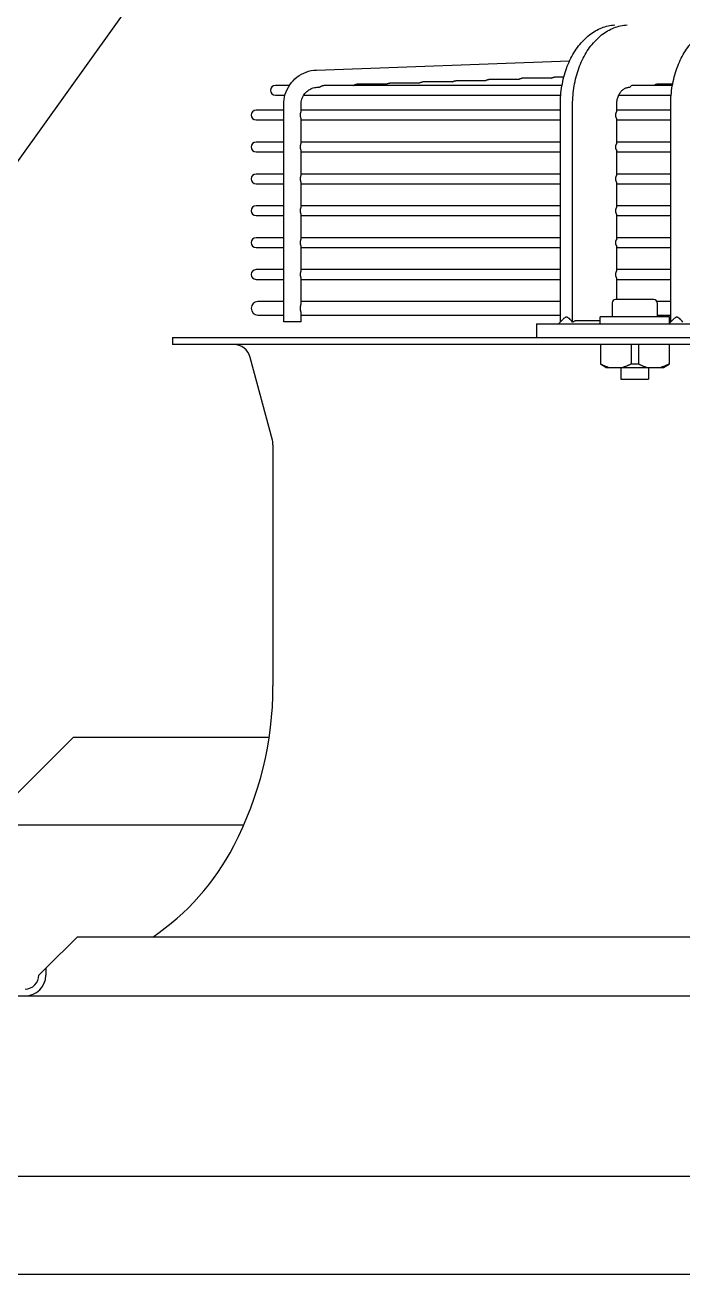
# Model space of a CAD drawing. Header units: millimetres. Extents: x 17046 to 32328, y 18593 to 29476.
# Drawn here: x 17384.28 to 17391.75, y 18973.5 to 18987.69 of the extents above; entities that cross this region are included whole.
import ezdxf

# ---------------------------------------------------------------- set-up
doc = ezdxf.new("R2010")
doc.units = ezdxf.units.MM
doc.header["$LTSCALE"] = 5
doc.layers.add('UNIT', color=6, linetype='Continuous')
doc.styles.add('SUBMITTAL', font='romans.shx', dxfattribs={"width": 0.75})
doc.dimstyles.new('SUBMITTAL', dxfattribs={"dimtxt": 0.09375, "dimasz": 0.09375, "dimexe": 0.03125, "dimexo": 0.0625, "dimgap": 0.0625, "dimtad": 0, "dimdec": 4, "dimzin": 4, "dimdsep": 46, "dimlunit": 4, "dimtxsty": 'SUBMITTAL', "dimcen": 0.09375, "dimclre": 6, "dimadec": 0, "dimazin": 0, "dimtfac": 1, "dimtdec": 0, "dimtofl": 0, "dimtmove": 0, "dimatfit": 3, "dimfxl": 0, "dimfrac": 2, "dimtolj": 1, "dimtzin": 4, "dimarcsym": 0})

msp = doc.modelspace()

# ---------------------------------------------------------------- linework, layer by layer
at = {"layer": 'UNIT'}
for p, q in [((17387.5839, 18987.1791), (17390.4591, 18987.283)), ((17389.874, 18987.0712), (17389.5406, 18987.0712)), ((17390.2482, 18987.0847), (17389.9148, 18987.0847)), ((17390.3932, 18987.0982), (17390.289, 18987.0982)), ((17387.278, 18987.0037), (17387.1195, 18987.0037)), ((17387.591, 18986.9824), (17387.6132, 18986.9832)), ((17390.3727, 18987.0037), (17387.6696, 18987.0037)), ((17388.3773, 18987.0172), (17388.0438, 18987.0172)), ((17388.7514, 18987.0307), (17388.418, 18987.0307)), ((17389.1256, 18987.0442), (17388.7922, 18987.0442)), ((17389.4998, 18987.0577), (17389.1664, 18987.0577)), ((17391.1286, 18986.9824), (17391.1449, 18986.9832)), ((17391.6254, 18987.0037), (17391.1753, 18987.0037)), ((17391.6279, 18987.0172), (17391.4496, 18987.0172)), ((17387.1195, 18986.8935), (17387.2284, 18986.8935)), ((17387.2138, 18984.3163), (17387.2138, 18986.7856)), ((17387.4106, 18986.7058), (17387.4106, 18986.7856)), ((17387.4412, 18986.8935), (17390.3584, 18986.8935)), ((17390.3538, 18984.3163), (17390.3538, 18986.7856)), ((17390.493, 18984.3128), (17390.493, 18986.7856)), ((17390.9941, 18986.7089), (17390.9941, 18986.7856)), ((17391.0169, 18986.8935), (17391.6111, 18986.8935)), ((17391.6066, 18984.3163), (17391.6066, 18986.7856)), ((17387.2138, 18986.7218), (17386.899, 18986.7218)), ((17390.3538, 18986.7218), (17387.4106, 18986.7218)), ((17391.6066, 18986.7218), (17390.9941, 18986.7218)), ((17386.899, 18986.6115), (17387.2138, 18986.6115)), ((17387.4106, 18986.3436), (17387.4106, 18986.6275)), ((17387.4106, 18986.6115), (17390.3538, 18986.6115)), ((17390.9941, 18986.3467), (17390.9941, 18986.6244)), ((17390.9941, 18986.6115), (17391.6066, 18986.6115)), ((17387.2138, 18986.3596), (17386.899, 18986.3596)), ((17390.3538, 18986.3596), (17387.4106, 18986.3596)), ((17391.6066, 18986.3596), (17390.9941, 18986.3596)), ((17386.899, 18986.2493), (17387.2138, 18986.2493)), ((17387.4106, 18985.9814), (17387.4106, 18986.2653)), ((17387.4106, 18986.2493), (17390.3538, 18986.2493)), ((17390.9941, 18985.9845), (17390.9941, 18986.2622)), ((17390.9941, 18986.2493), (17391.6066, 18986.2493)), ((17387.2138, 18985.9974), (17386.899, 18985.9974)), ((17390.3538, 18985.9974), (17387.4106, 18985.9974)), ((17391.6066, 18985.9974), (17390.9941, 18985.9974)), ((17386.899, 18985.8871), (17387.2138, 18985.8871)), ((17387.4106, 18985.6192), (17387.4106, 18985.9031)), ((17387.4106, 18985.8871), (17390.3538, 18985.8871)), ((17390.9941, 18985.6223), (17390.9941, 18985.9)), ((17390.9941, 18985.8871), (17391.6066, 18985.8871)), ((17387.2138, 18985.6352), (17386.899, 18985.6352)), ((17386.899, 18985.5249), (17387.2138, 18985.5249)), ((17390.3538, 18985.6352), (17387.4106, 18985.6352)), ((17387.4106, 18985.257), (17387.4106, 18985.5409)), ((17387.4106, 18985.5249), (17390.3538, 18985.5249)), ((17391.6066, 18985.6352), (17390.9941, 18985.6352)), ((17390.9941, 18985.2601), (17390.9941, 18985.5378)), ((17390.9941, 18985.5249), (17391.6066, 18985.5249)), ((17387.2138, 18985.2729), (17386.899, 18985.2729)), ((17390.3538, 18985.2729), (17387.4106, 18985.2729)), ((17391.6066, 18985.2729), (17390.9941, 18985.2729)), ((17386.899, 18985.1627), (17387.2138, 18985.1627)), ((17387.4106, 18984.8948), (17387.4106, 18985.1787)), ((17387.4106, 18985.1627), (17390.3538, 18985.1627)), ((17390.9941, 18984.8978), (17390.9941, 18985.1756)), ((17390.9941, 18985.1627), (17391.6066, 18985.1627)), ((17387.2138, 18984.9107), (17386.899, 18984.9107)), ((17386.899, 18984.8005), (17387.2138, 18984.8005)), ((17390.3538, 18984.9107), (17387.4106, 18984.9107)), ((17387.4106, 18984.5191), (17387.4106, 18984.8165)), ((17387.4106, 18984.8005), (17390.3538, 18984.8005)), ((17391.6066, 18984.9107), (17390.9941, 18984.9107)), ((17390.9941, 18984.5722), (17390.9941, 18984.8134)), ((17390.9941, 18984.8005), (17391.6066, 18984.8005)), ((17387.2138, 18984.5485), (17386.9206, 18984.5485)), ((17390.3538, 18984.5485), (17387.4106, 18984.5485)), ((17390.9416, 18984.5328), (17390.9416, 18984.3753)), ((17391.4141, 18984.5722), (17390.981, 18984.5722)), ((17391.6066, 18984.5485), (17391.4501, 18984.5485)), ((17391.4534, 18984.5328), (17391.4534, 18984.3753)), ((17386.9206, 18984.395), (17387.2138, 18984.395)), ((17387.4106, 18984.3163), (17387.4106, 18984.4245)), ((17387.4106, 18984.395), (17390.3538, 18984.395)), ((17391.5912, 18984.3753), (17390.8038, 18984.3753)), ((17390.8038, 18984.2966), (17390.8038, 18984.3753)), ((17391.4534, 18984.395), (17391.6066, 18984.395)), ((17391.5912, 18984.301), (17391.5912, 18984.3753)), ((17387.4106, 18984.3163), (17387.2138, 18984.3163)), ((17390.084, 18984.2966), (17392.3111, 18984.2966)), ((17390.084, 18984.2966), (17390.084, 18984.1391)), ((17390.8038, 18984.3294), (17390.5348, 18984.3294)), ((17385.9502, 18984.1391), (17419.6903, 18984.1391)), ((17385.9502, 18984.1391), (17385.9502, 18984.0604)), ((17419.6903, 18984.0604), (17385.9502, 18984.0604)), ((17390.8078, 18984.0604), (17390.8078, 18983.8382)), ((17391.1558, 18984.0604), (17391.1558, 18983.8382)), ((17391.2393, 18984.0604), (17391.2393, 18983.8382)), ((17391.5873, 18984.0604), (17391.5873, 18983.8382)), ((17387.0852, 18982.9726), (17386.8341, 18983.9142)), ((17390.8707, 18983.8005), (17390.8078, 18983.8369)), ((17391.5243, 18983.8005), (17391.5873, 18983.8369)), ((17390.8707, 18983.8005), (17391.5243, 18983.8005)), ((17391.04, 18983.8005), (17391.04, 18983.6666)), ((17391.04, 18983.6666), (17391.355, 18983.6666)), ((17391.355, 18983.8005), (17391.355, 18983.6666)), ((17387.0919, 18982.9219), (17387.0919, 18980.1809)), ((17384.0772, 18978.8508), (17384.8272, 18979.6008)), ((17384.8272, 18979.6008), (17387.0489, 18979.6008)), ((17386.7609, 18978.6008), (17383.5772, 18978.6008)), ((17384.5132, 18976.9737), (17384.8675, 18977.3281)), ((17420.773, 18977.3281), (17384.8675, 18977.3281)), ((17384.5132, 18976.9737), (17384.4344, 18976.895)), ((17384.5132, 18976.9737), (17384.5132, 18976.895)), ((17331.9452, 18976.6588), (17615.4393, 18976.6588)), ((17615.4393, 18974.6092), (17331.9452, 18974.6092)), ((17336.1952, 18973.4997), (17611.1893, 18973.4997))]:
    msp.add_line(p, q, dxfattribs=at)
for centre, radius, start, end in [((17387.1195, 18986.9486), 0.0551, 90, 270), ((17386.899, 18986.6666), 0.0551, 90, 270), ((17386.899, 18986.3044), 0.0551, 90, 270), ((17386.899, 18985.9422), 0.0551, 90, 270), ((17386.899, 18985.58), 0.0551, 90, 270), ((17386.899, 18985.2178), 0.0551, 90, 270), ((17386.899, 18984.8556), 0.0551, 90, 270), ((17386.9206, 18984.4718), 0.0768, 90, 270), ((17390.981, 18984.5328), 0.0394, 90, 180), ((17391.4141, 18984.5328), 0.0394, 0, 90), ((17386.6439, 18983.8635), 0.1969, 14.93142, 90), ((17386.895, 18982.9219), 0.1969, 0, 14.93142), ((17383.1549, 18980.1809), 3.937, 332.49816, 0), ((17384.1327, 18979.6719), 2.8346, 304.22448, 332.49816), ((17384.2769, 18976.895), 0.1575, 270, 0), ((17384.2769, 18976.895), 0.2362, 270, 0)]:
    msp.add_arc(centre, radius, start, end, dxfattribs=at)
for centre, ratio, start_param, end_param in [((17391.1753, 18986.9486), 0.7079972, 3.1415858, 4.0326206), ((17391.4496, 18986.9621), 0.7080429, 3.1415852, 3.8564942), ((17391.0192, 18986.6666), 0.7079678, 3.8398095, 4.712382), ((17391.0192, 18986.6666), 0.7079678, 4.7123959, 5.5849684), ((17391.0192, 18986.3044), 0.7079678, 3.8398095, 4.712382), ((17391.0192, 18986.3044), 0.7079678, 4.7123959, 5.5849684), ((17391.0192, 18985.9422), 0.7079678, 3.8398095, 4.712382), ((17391.0192, 18985.9422), 0.7079678, 4.7123959, 5.5849684), ((17391.0192, 18985.58), 0.7079678, 3.8398095, 4.712382), ((17391.0192, 18985.58), 0.7079678, 4.7123959, 5.5849684), ((17391.0192, 18985.2178), 0.7079678, 3.8398095, 4.712382), ((17391.0192, 18985.2178), 0.7079678, 4.7123959, 5.5849684), ((17391.0192, 18984.8556), 0.7079678, 3.8398095, 4.712382), ((17391.0192, 18984.8556), 0.7079678, 4.7123959, 5.5849684)]:
    msp.add_ellipse(centre, major_axis=(0, -0.0551), ratio=ratio, start_param=start_param, end_param=end_param, dxfattribs=at)
for points, knots in [([(17390.3538, 18986.7856), (17390.3538, 18986.8212), (17390.3553, 18986.8571), (17390.3583, 18986.8925), (17390.3613, 18986.9279), (17390.3657, 18986.9629), (17390.3716, 18986.9976), (17390.3775, 18987.0322), (17390.3849, 18987.0666), (17390.3937, 18987.1001), (17390.4024, 18987.1335), (17390.4125, 18987.166), (17390.424, 18987.1978), (17390.4355, 18987.2295), (17390.4484, 18987.2605), (17390.4624, 18987.2901), (17390.4765, 18987.3198), (17390.4917, 18987.348), (17390.5081, 18987.3751), (17390.5245, 18987.4022), (17390.5422, 18987.428), (17390.5608, 18987.4522), (17390.5793, 18987.4763), (17390.5988, 18987.4988), (17390.6192, 18987.5196), (17390.6397, 18987.5405), (17390.6611, 18987.5598), (17390.6832, 18987.5771), (17390.7052, 18987.5944), (17390.7278, 18987.6098), (17390.7512, 18987.6234), (17390.7745, 18987.6369), (17390.7986, 18987.6485), (17390.8228, 18987.6581), (17390.8471, 18987.6676), (17390.8717, 18987.6751), (17390.8966, 18987.6805), (17390.9215, 18987.686), (17390.9469, 18987.6894), (17390.972, 18987.6906)], [0, 0, 0, 0, 0.076921, 0.076921, 0.076921, 0.1538421, 0.1538421, 0.1538421, 0.2307631, 0.2307631, 0.2307631, 0.3076842, 0.3076842, 0.3076842, 0.3846052, 0.3846052, 0.3846052, 0.4615263, 0.4615263, 0.4615263, 0.5384473, 0.5384473, 0.5384473, 0.6153684, 0.6153684, 0.6153684, 0.6922894, 0.6922894, 0.6922894, 0.7692105, 0.7692105, 0.7692105, 0.8461315, 0.8461315, 0.8461315, 0.9230526, 0.9230526, 0.9230526, 1, 1, 1, 1]), ([(17390.493, 18986.7856), (17390.493, 18986.8212), (17390.4945, 18986.8571), (17390.4975, 18986.8925), (17390.5005, 18986.9279), (17390.5049, 18986.9629), (17390.5108, 18986.9976), (17390.5167, 18987.0322), (17390.5241, 18987.0666), (17390.5329, 18987.1001), (17390.5416, 18987.1335), (17390.5517, 18987.166), (17390.5632, 18987.1978), (17390.5747, 18987.2295), (17390.5876, 18987.2605), (17390.6016, 18987.2901), (17390.6157, 18987.3198), (17390.6309, 18987.348), (17390.6473, 18987.3751), (17390.6637, 18987.4022), (17390.6814, 18987.428), (17390.7, 18987.4522), (17390.7185, 18987.4763), (17390.738, 18987.4988), (17390.7584, 18987.5196), (17390.7789, 18987.5405), (17390.8003, 18987.5598), (17390.8224, 18987.5771), (17390.8444, 18987.5944), (17390.867, 18987.6098), (17390.8904, 18987.6234), (17390.9137, 18987.6369), (17390.9377, 18987.6485), (17390.962, 18987.6581), (17390.9863, 18987.6676), (17391.0109, 18987.6751), (17391.0358, 18987.6805), (17391.0607, 18987.686), (17391.0861, 18987.6894), (17391.1112, 18987.6906)], [0, 0, 0, 0, 0.076921, 0.076921, 0.076921, 0.1538421, 0.1538421, 0.1538421, 0.2307631, 0.2307631, 0.2307631, 0.3076842, 0.3076842, 0.3076842, 0.3846052, 0.3846052, 0.3846052, 0.4615263, 0.4615263, 0.4615263, 0.5384473, 0.5384473, 0.5384473, 0.6153684, 0.6153684, 0.6153684, 0.6922894, 0.6922894, 0.6922894, 0.7692105, 0.7692105, 0.7692105, 0.8461315, 0.8461315, 0.8461315, 0.9230526, 0.9230526, 0.9230526, 1, 1, 1, 1]), ([(17391.6066, 18986.7856), (17391.6066, 18986.8212), (17391.6081, 18986.8571), (17391.6111, 18986.8925), (17391.614, 18986.9279), (17391.6185, 18986.9629), (17391.6244, 18986.9976), (17391.6303, 18987.0322), (17391.6377, 18987.0666), (17391.6464, 18987.1001), (17391.6552, 18987.1335), (17391.6653, 18987.166), (17391.6768, 18987.1978), (17391.6883, 18987.2295), (17391.7012, 18987.2605), (17391.7152, 18987.2901), (17391.7292, 18987.3198), (17391.7444, 18987.348), (17391.7609, 18987.3751), (17391.7773, 18987.4022), (17391.795, 18987.428), (17391.8135, 18987.4522), (17391.8321, 18987.4763), (17391.8515, 18987.4988), (17391.872, 18987.5196), (17391.8924, 18987.5405), (17391.9139, 18987.5598), (17391.9359, 18987.5771), (17391.9579, 18987.5944), (17391.9806, 18987.6098), (17392.0039, 18987.6234), (17392.0273, 18987.6369), (17392.0513, 18987.6485), (17392.0756, 18987.6581), (17392.0999, 18987.6676), (17392.1244, 18987.6751), (17392.1493, 18987.6805), (17392.1743, 18987.686), (17392.1996, 18987.6894), (17392.2247, 18987.6906)], [0, 0, 0, 0, 0.076921, 0.076921, 0.076921, 0.1538421, 0.1538421, 0.1538421, 0.2307631, 0.2307631, 0.2307631, 0.3076842, 0.3076842, 0.3076842, 0.3846052, 0.3846052, 0.3846052, 0.4615263, 0.4615263, 0.4615263, 0.5384473, 0.5384473, 0.5384473, 0.6153684, 0.6153684, 0.6153684, 0.6922894, 0.6922894, 0.6922894, 0.7692105, 0.7692105, 0.7692105, 0.8461315, 0.8461315, 0.8461315, 0.9230526, 0.9230526, 0.9230526, 1, 1, 1, 1]), ([(17387.2138, 18986.7856), (17387.2138, 18986.8256), (17387.2197, 18986.8656), (17387.2431, 18986.9419), (17387.2606, 18986.9783), (17387.3054, 18987.0442), (17387.3329, 18987.0737), (17387.3954, 18987.1228), (17387.4305, 18987.1424), (17387.5049, 18987.1699), (17387.5443, 18987.1777), (17387.5839, 18987.1791)], [1.5707963, 1.5707963, 1.5707963, 1.5707963, 1.8779743, 1.8779743, 2.1851522, 2.1851522, 2.4923302, 2.4923302, 2.7995081, 2.7995081, 3.1066861, 3.1066861, 3.1066861, 3.1066861]), ([(17389.4998, 18987.0577), (17389.5005, 18987.0581), (17389.5011, 18987.0585), (17389.5018, 18987.0588), (17389.5027, 18987.0594), (17389.5037, 18987.0599), (17389.5046, 18987.0604), (17389.5055, 18987.0609), (17389.5065, 18987.0614), (17389.5074, 18987.0619), (17389.5084, 18987.0624), (17389.5094, 18987.0629), (17389.5103, 18987.0633), (17389.5113, 18987.0638), (17389.5123, 18987.0643), (17389.5133, 18987.0647), (17389.5143, 18987.0652), (17389.5153, 18987.0656), (17389.5163, 18987.066), (17389.5173, 18987.0664), (17389.5183, 18987.0668), (17389.5193, 18987.0671), (17389.5203, 18987.0675), (17389.5213, 18987.0678), (17389.5223, 18987.0682), (17389.5233, 18987.0685), (17389.5243, 18987.0688), (17389.5253, 18987.069), (17389.5263, 18987.0693), (17389.5273, 18987.0696), (17389.5283, 18987.0698), (17389.5293, 18987.07), (17389.5303, 18987.0702), (17389.5313, 18987.0704), (17389.5323, 18987.0706), (17389.5333, 18987.0707), (17389.5343, 18987.0708), (17389.5353, 18987.0709), (17389.5363, 18987.071), (17389.5373, 18987.0711), (17389.5382, 18987.0711), (17389.5392, 18987.0712), (17389.5402, 18987.0712), (17389.5403, 18987.0712), (17389.5404, 18987.0712), (17389.5406, 18987.0712)], [0.17689154, 0.17689154, 0.17689154, 0.17689154, 0.19512195, 0.19512195, 0.19512195, 0.2195122, 0.2195122, 0.2195122, 0.24390244, 0.24390244, 0.24390244, 0.26829268, 0.26829268, 0.26829268, 0.29268293, 0.29268293, 0.29268293, 0.31707317, 0.31707317, 0.31707317, 0.34146341, 0.34146341, 0.34146341, 0.36585366, 0.36585366, 0.36585366, 0.3902439, 0.3902439, 0.3902439, 0.41463415, 0.41463415, 0.41463415, 0.43902439, 0.43902439, 0.43902439, 0.46341463, 0.46341463, 0.46341463, 0.48780488, 0.48780488, 0.48780488, 0.51219512, 0.51219512, 0.51219512, 0.51556798, 0.51556798, 0.51556798, 0.51556798]), ([(17389.874, 18987.0712), (17389.8747, 18987.0716), (17389.8753, 18987.072), (17389.876, 18987.0724), (17389.877, 18987.0729), (17389.8779, 18987.0734), (17389.8788, 18987.0739), (17389.8798, 18987.0744), (17389.8807, 18987.0749), (17389.8817, 18987.0754), (17389.8826, 18987.0759), (17389.8836, 18987.0764), (17389.8846, 18987.0768), (17389.8855, 18987.0773), (17389.8865, 18987.0778), (17389.8875, 18987.0782), (17389.8885, 18987.0787), (17389.8895, 18987.0791), (17389.8905, 18987.0795), (17389.8915, 18987.0799), (17389.8925, 18987.0803), (17389.8935, 18987.0806), (17389.8945, 18987.081), (17389.8955, 18987.0813), (17389.8965, 18987.0817), (17389.8975, 18987.082), (17389.8985, 18987.0823), (17389.8995, 18987.0825), (17389.9005, 18987.0828), (17389.9015, 18987.0831), (17389.9025, 18987.0833), (17389.9035, 18987.0835), (17389.9045, 18987.0837), (17389.9055, 18987.0839), (17389.9065, 18987.084), (17389.9075, 18987.0842), (17389.9085, 18987.0843), (17389.9095, 18987.0844), (17389.9105, 18987.0845), (17389.9115, 18987.0846), (17389.9124, 18987.0846), (17389.9134, 18987.0847), (17389.9144, 18987.0847), (17389.9145, 18987.0847), (17389.9146, 18987.0847), (17389.9148, 18987.0847)], [0.17654387, 0.17654387, 0.17654387, 0.17654387, 0.19512195, 0.19512195, 0.19512195, 0.2195122, 0.2195122, 0.2195122, 0.24390244, 0.24390244, 0.24390244, 0.26829268, 0.26829268, 0.26829268, 0.29268293, 0.29268293, 0.29268293, 0.31707317, 0.31707317, 0.31707317, 0.34146341, 0.34146341, 0.34146341, 0.36585366, 0.36585366, 0.36585366, 0.3902439, 0.3902439, 0.3902439, 0.41463415, 0.41463415, 0.41463415, 0.43902439, 0.43902439, 0.43902439, 0.46341463, 0.46341463, 0.46341463, 0.48780488, 0.48780488, 0.48780488, 0.51219512, 0.51219512, 0.51219512, 0.51558176, 0.51558176, 0.51558176, 0.51558176]), ([(17390.2482, 18987.0847), (17390.2488, 18987.0851), (17390.2495, 18987.0855), (17390.2503, 18987.0859), (17390.2512, 18987.0864), (17390.2521, 18987.0869), (17390.253, 18987.0874), (17390.254, 18987.0879), (17390.2549, 18987.0884), (17390.2559, 18987.0889), (17390.2568, 18987.0894), (17390.2578, 18987.0899), (17390.2588, 18987.0904), (17390.2597, 18987.0908), (17390.2607, 18987.0913), (17390.2617, 18987.0917), (17390.2627, 18987.0922), (17390.2637, 18987.0926), (17390.2647, 18987.093), (17390.2657, 18987.0934), (17390.2667, 18987.0938), (17390.2677, 18987.0941), (17390.2687, 18987.0945), (17390.2697, 18987.0948), (17390.2707, 18987.0952), (17390.2717, 18987.0955), (17390.2727, 18987.0958), (17390.2737, 18987.096), (17390.2747, 18987.0963), (17390.2757, 18987.0966), (17390.2767, 18987.0968), (17390.2777, 18987.097), (17390.2787, 18987.0972), (17390.2797, 18987.0974), (17390.2807, 18987.0975), (17390.2817, 18987.0977), (17390.2827, 18987.0978), (17390.2837, 18987.0979), (17390.2847, 18987.098), (17390.2857, 18987.0981), (17390.2866, 18987.0981), (17390.2876, 18987.0982), (17390.2886, 18987.0982), (17390.2887, 18987.0982), (17390.2888, 18987.0982), (17390.289, 18987.0982)], [0.1761954, 0.1761954, 0.1761954, 0.1761954, 0.19512195, 0.19512195, 0.19512195, 0.2195122, 0.2195122, 0.2195122, 0.24390244, 0.24390244, 0.24390244, 0.26829268, 0.26829268, 0.26829268, 0.29268293, 0.29268293, 0.29268293, 0.31707317, 0.31707317, 0.31707317, 0.34146341, 0.34146341, 0.34146341, 0.36585366, 0.36585366, 0.36585366, 0.3902439, 0.3902439, 0.3902439, 0.41463415, 0.41463415, 0.41463415, 0.43902439, 0.43902439, 0.43902439, 0.46341463, 0.46341463, 0.46341463, 0.48780488, 0.48780488, 0.48780488, 0.51219512, 0.51219512, 0.51219512, 0.51559553, 0.51559553, 0.51559553, 0.51559553]), ([(17387.4106, 18986.7856), (17387.4106, 18986.8061), (17387.4137, 18986.8266), (17387.4256, 18986.8655), (17387.4344, 18986.8839), (17387.4569, 18986.9169), (17387.4705, 18986.9314), (17387.501, 18986.9554), (17387.518, 18986.9649), (17387.5536, 18986.978), (17387.5722, 18986.9817), (17387.591, 18986.9824)], [1.5707963, 1.5707963, 1.5707963, 1.5707963, 1.8779743, 1.8779743, 2.1851522, 2.1851522, 2.4923302, 2.4923302, 2.7995081, 2.7995081, 3.1066861, 3.1066861, 3.1066861, 3.1066861]), ([(17387.6132, 18986.9832), (17387.6134, 18986.9832), (17387.6136, 18986.9832), (17387.6137, 18986.9832), (17387.614, 18986.9832), (17387.6143, 18986.9833), (17387.6145, 18986.9833), (17387.6151, 18986.9834), (17387.6157, 18986.9836), (17387.6163, 18986.9838), (17387.617, 18986.984), (17387.6177, 18986.9843), (17387.6184, 18986.9846), (17387.6191, 18986.9849), (17387.6198, 18986.9852), (17387.6206, 18986.9856), (17387.6213, 18986.986), (17387.6221, 18986.9864), (17387.6229, 18986.9868), (17387.6237, 18986.9873), (17387.6246, 18986.9877), (17387.6254, 18986.9882), (17387.6263, 18986.9887), (17387.6271, 18986.9892), (17387.628, 18986.9897), (17387.6289, 18986.9902), (17387.6298, 18986.9907), (17387.6307, 18986.9913), (17387.6317, 18986.9918), (17387.6326, 18986.9923), (17387.6335, 18986.9928), (17387.6345, 18986.9933), (17387.6354, 18986.9938), (17387.6364, 18986.9943), (17387.6373, 18986.9948), (17387.6383, 18986.9953), (17387.6393, 18986.9958), (17387.6403, 18986.9963), (17387.6412, 18986.9967), (17387.6422, 18986.9972), (17387.6432, 18986.9976), (17387.6442, 18986.9981), (17387.6452, 18986.9985), (17387.6462, 18986.9989), (17387.6472, 18986.9993), (17387.6482, 18986.9996), (17387.6492, 18987), (17387.6502, 18987.0003), (17387.6512, 18987.0007), (17387.6523, 18987.001), (17387.6533, 18987.0013), (17387.6543, 18987.0016), (17387.6553, 18987.0018), (17387.6563, 18987.0021), (17387.6573, 18987.0023), (17387.6583, 18987.0025), (17387.6593, 18987.0027), (17387.6603, 18987.0029), (17387.6613, 18987.0031), (17387.6623, 18987.0032), (17387.6633, 18987.0033), (17387.6643, 18987.0034), (17387.6653, 18987.0035), (17387.6663, 18987.0036), (17387.6673, 18987.0037), (17387.6683, 18987.0037), (17387.6692, 18987.0037), (17387.6693, 18987.0037), (17387.6695, 18987.0037), (17387.6696, 18987.0037)], [0.00401292, 0.00401292, 0.00401292, 0.00401292, 0.01219512, 0.01219512, 0.01219512, 0.02439024, 0.02439024, 0.02439024, 0.04878049, 0.04878049, 0.04878049, 0.07317073, 0.07317073, 0.07317073, 0.09756098, 0.09756098, 0.09756098, 0.12195122, 0.12195122, 0.12195122, 0.14634146, 0.14634146, 0.14634146, 0.17073171, 0.17073171, 0.17073171, 0.19512195, 0.19512195, 0.19512195, 0.2195122, 0.2195122, 0.2195122, 0.24390244, 0.24390244, 0.24390244, 0.26829268, 0.26829268, 0.26829268, 0.29268293, 0.29268293, 0.29268293, 0.31707317, 0.31707317, 0.31707317, 0.34146341, 0.34146341, 0.34146341, 0.36585366, 0.36585366, 0.36585366, 0.3902439, 0.3902439, 0.3902439, 0.41463415, 0.41463415, 0.41463415, 0.43902439, 0.43902439, 0.43902439, 0.46341463, 0.46341463, 0.46341463, 0.48780488, 0.48780488, 0.48780488, 0.51219512, 0.51219512, 0.51219512, 0.51549915, 0.51549915, 0.51549915, 0.51549915]), ([(17388.0031, 18987.0037), (17388.0037, 18987.0041), (17388.0043, 18987.0044), (17388.005, 18987.0048), (17388.0059, 18987.0053), (17388.0068, 18987.0058), (17388.0077, 18987.0063), (17388.0087, 18987.0068), (17388.0096, 18987.0073), (17388.0106, 18987.0078), (17388.0116, 18987.0083), (17388.0125, 18987.0088), (17388.0135, 18987.0093), (17388.0145, 18987.0098), (17388.0155, 18987.0102), (17388.0164, 18987.0107), (17388.0174, 18987.0111), (17388.0184, 18987.0116), (17388.0194, 18987.012), (17388.0204, 18987.0124), (17388.0214, 18987.0128), (17388.0224, 18987.0131), (17388.0234, 18987.0135), (17388.0244, 18987.0138), (17388.0254, 18987.0142), (17388.0265, 18987.0145), (17388.0275, 18987.0148), (17388.0285, 18987.0151), (17388.0295, 18987.0153), (17388.0305, 18987.0156), (17388.0315, 18987.0158), (17388.0325, 18987.016), (17388.0335, 18987.0162), (17388.0345, 18987.0164), (17388.0355, 18987.0166), (17388.0365, 18987.0167), (17388.0375, 18987.0168), (17388.0385, 18987.0169), (17388.0395, 18987.017), (17388.0405, 18987.0171), (17388.0415, 18987.0172), (17388.0424, 18987.0172), (17388.0434, 18987.0172), (17388.0435, 18987.0172), (17388.0437, 18987.0172), (17388.0438, 18987.0172)], [0.1782737, 0.1782737, 0.1782737, 0.1782737, 0.19512195, 0.19512195, 0.19512195, 0.2195122, 0.2195122, 0.2195122, 0.24390244, 0.24390244, 0.24390244, 0.26829268, 0.26829268, 0.26829268, 0.29268293, 0.29268293, 0.29268293, 0.31707317, 0.31707317, 0.31707317, 0.34146341, 0.34146341, 0.34146341, 0.36585366, 0.36585366, 0.36585366, 0.3902439, 0.3902439, 0.3902439, 0.41463415, 0.41463415, 0.41463415, 0.43902439, 0.43902439, 0.43902439, 0.46341463, 0.46341463, 0.46341463, 0.48780488, 0.48780488, 0.48780488, 0.51219512, 0.51219512, 0.51219512, 0.5155129, 0.5155129, 0.5155129, 0.5155129]), ([(17388.3773, 18987.0172), (17388.3779, 18987.0176), (17388.3785, 18987.0179), (17388.3792, 18987.0183), (17388.3801, 18987.0188), (17388.381, 18987.0193), (17388.382, 18987.0198), (17388.3829, 18987.0204), (17388.3838, 18987.0209), (17388.3848, 18987.0214), (17388.3858, 18987.0219), (17388.3867, 18987.0223), (17388.3877, 18987.0228), (17388.3887, 18987.0233), (17388.3897, 18987.0237), (17388.3907, 18987.0242), (17388.3916, 18987.0246), (17388.3926, 18987.0251), (17388.3936, 18987.0255), (17388.3946, 18987.0259), (17388.3956, 18987.0263), (17388.3966, 18987.0266), (17388.3976, 18987.027), (17388.3986, 18987.0273), (17388.3997, 18987.0277), (17388.4007, 18987.028), (17388.4017, 18987.0283), (17388.4027, 18987.0286), (17388.4037, 18987.0288), (17388.4047, 18987.0291), (17388.4057, 18987.0293), (17388.4067, 18987.0295), (17388.4077, 18987.0297), (17388.4087, 18987.0299), (17388.4097, 18987.0301), (17388.4107, 18987.0302), (17388.4117, 18987.0303), (17388.4127, 18987.0304), (17388.4137, 18987.0305), (17388.4147, 18987.0306), (17388.4157, 18987.0307), (17388.4166, 18987.0307), (17388.4176, 18987.0307), (17388.4177, 18987.0307), (17388.4179, 18987.0307), (17388.418, 18987.0307)], [0.17792949, 0.17792949, 0.17792949, 0.17792949, 0.19512195, 0.19512195, 0.19512195, 0.2195122, 0.2195122, 0.2195122, 0.24390244, 0.24390244, 0.24390244, 0.26829268, 0.26829268, 0.26829268, 0.29268293, 0.29268293, 0.29268293, 0.31707317, 0.31707317, 0.31707317, 0.34146341, 0.34146341, 0.34146341, 0.36585366, 0.36585366, 0.36585366, 0.3902439, 0.3902439, 0.3902439, 0.41463415, 0.41463415, 0.41463415, 0.43902439, 0.43902439, 0.43902439, 0.46341463, 0.46341463, 0.46341463, 0.48780488, 0.48780488, 0.48780488, 0.51219512, 0.51219512, 0.51219512, 0.51552666, 0.51552666, 0.51552666, 0.51552666]), ([(17388.7514, 18987.0307), (17388.7521, 18987.0311), (17388.7527, 18987.0314), (17388.7534, 18987.0318), (17388.7543, 18987.0323), (17388.7552, 18987.0328), (17388.7562, 18987.0334), (17388.7571, 18987.0339), (17388.7581, 18987.0344), (17388.759, 18987.0349), (17388.76, 18987.0354), (17388.7609, 18987.0359), (17388.7619, 18987.0363), (17388.7629, 18987.0368), (17388.7639, 18987.0373), (17388.7649, 18987.0377), (17388.7658, 18987.0381), (17388.7668, 18987.0386), (17388.7678, 18987.039), (17388.7688, 18987.0394), (17388.7698, 18987.0398), (17388.7708, 18987.0401), (17388.7718, 18987.0405), (17388.7728, 18987.0408), (17388.7739, 18987.0412), (17388.7749, 18987.0415), (17388.7759, 18987.0418), (17388.7769, 18987.0421), (17388.7779, 18987.0423), (17388.7789, 18987.0426), (17388.7799, 18987.0428), (17388.7809, 18987.043), (17388.7819, 18987.0432), (17388.7829, 18987.0434), (17388.7839, 18987.0436), (17388.7849, 18987.0437), (17388.7859, 18987.0438), (17388.7869, 18987.0439), (17388.7879, 18987.044), (17388.7889, 18987.0441), (17388.7899, 18987.0442), (17388.7908, 18987.0442), (17388.7918, 18987.0442), (17388.7919, 18987.0442), (17388.792, 18987.0442), (17388.7922, 18987.0442)], [0.17758438, 0.17758438, 0.17758438, 0.17758438, 0.19512195, 0.19512195, 0.19512195, 0.2195122, 0.2195122, 0.2195122, 0.24390244, 0.24390244, 0.24390244, 0.26829268, 0.26829268, 0.26829268, 0.29268293, 0.29268293, 0.29268293, 0.31707317, 0.31707317, 0.31707317, 0.34146341, 0.34146341, 0.34146341, 0.36585366, 0.36585366, 0.36585366, 0.3902439, 0.3902439, 0.3902439, 0.41463415, 0.41463415, 0.41463415, 0.43902439, 0.43902439, 0.43902439, 0.46341463, 0.46341463, 0.46341463, 0.48780488, 0.48780488, 0.48780488, 0.51219512, 0.51219512, 0.51219512, 0.51554043, 0.51554043, 0.51554043, 0.51554043]), ([(17389.1256, 18987.0442), (17389.1263, 18987.0446), (17389.1269, 18987.0449), (17389.1276, 18987.0453), (17389.1285, 18987.0458), (17389.1295, 18987.0464), (17389.1304, 18987.0469), (17389.1313, 18987.0474), (17389.1323, 18987.0479), (17389.1332, 18987.0484), (17389.1342, 18987.0489), (17389.1352, 18987.0494), (17389.1361, 18987.0498), (17389.1371, 18987.0503), (17389.1381, 18987.0508), (17389.1391, 18987.0512), (17389.1401, 18987.0516), (17389.1411, 18987.0521), (17389.142, 18987.0525), (17389.143, 18987.0529), (17389.144, 18987.0533), (17389.145, 18987.0536), (17389.146, 18987.054), (17389.1471, 18987.0543), (17389.1481, 18987.0547), (17389.1491, 18987.055), (17389.1501, 18987.0553), (17389.1511, 18987.0556), (17389.1521, 18987.0558), (17389.1531, 18987.0561), (17389.1541, 18987.0563), (17389.1551, 18987.0565), (17389.1561, 18987.0567), (17389.1571, 18987.0569), (17389.1581, 18987.0571), (17389.1591, 18987.0572), (17389.1601, 18987.0573), (17389.1611, 18987.0574), (17389.1621, 18987.0575), (17389.1631, 18987.0576), (17389.164, 18987.0576), (17389.165, 18987.0577), (17389.166, 18987.0577), (17389.1661, 18987.0577), (17389.1662, 18987.0577), (17389.1664, 18987.0577)], [0.17723839, 0.17723839, 0.17723839, 0.17723839, 0.19512195, 0.19512195, 0.19512195, 0.2195122, 0.2195122, 0.2195122, 0.24390244, 0.24390244, 0.24390244, 0.26829268, 0.26829268, 0.26829268, 0.29268293, 0.29268293, 0.29268293, 0.31707317, 0.31707317, 0.31707317, 0.34146341, 0.34146341, 0.34146341, 0.36585366, 0.36585366, 0.36585366, 0.3902439, 0.3902439, 0.3902439, 0.41463415, 0.41463415, 0.41463415, 0.43902439, 0.43902439, 0.43902439, 0.46341463, 0.46341463, 0.46341463, 0.48780488, 0.48780488, 0.48780488, 0.51219512, 0.51219512, 0.51219512, 0.5155542, 0.5155542, 0.5155542, 0.5155542]), ([(17390.9941, 18986.7856), (17390.9941, 18986.7934), (17390.9944, 18986.8011), (17390.9951, 18986.8088), (17390.9957, 18986.8165), (17390.9967, 18986.8242), (17390.998, 18986.8317), (17390.9993, 18986.8392), (17391.0009, 18986.8466), (17391.0028, 18986.8539), (17391.0047, 18986.8612), (17391.0069, 18986.8683), (17391.0094, 18986.8752), (17391.0119, 18986.8821), (17391.0147, 18986.8888), (17391.0177, 18986.8952), (17391.0208, 18986.9016), (17391.0241, 18986.9078), (17391.0277, 18986.9137), (17391.0312, 18986.9196), (17391.035, 18986.9252), (17391.0391, 18986.9304), (17391.0431, 18986.9357), (17391.0474, 18986.9406), (17391.0518, 18986.9452), (17391.0563, 18986.9497), (17391.0609, 18986.9539), (17391.0657, 18986.9576), (17391.0705, 18986.9614), (17391.0755, 18986.9648), (17391.0806, 18986.9677), (17391.0856, 18986.9707), (17391.0908, 18986.9732), (17391.0961, 18986.9753), (17391.1014, 18986.9773), (17391.1068, 18986.979), (17391.1122, 18986.9802), (17391.1177, 18986.9814), (17391.1231, 18986.9821), (17391.1286, 18986.9824)], [0, 0, 0, 0, 0.076921, 0.076921, 0.076921, 0.153842, 0.153842, 0.153842, 0.230763, 0.230763, 0.230763, 0.307684, 0.307684, 0.307684, 0.384605, 0.384605, 0.384605, 0.461526, 0.461526, 0.461526, 0.538447, 0.538447, 0.538447, 0.615368, 0.615368, 0.615368, 0.692289, 0.692289, 0.692289, 0.7692101, 0.7692101, 0.7692101, 0.8461311, 0.8461311, 0.8461311, 0.9230521, 0.9230521, 0.9230521, 1, 1, 1, 1]), ([(17387.4036, 18986.6666), (17387.4036, 18986.6677), (17387.4036, 18986.6697), (17387.4038, 18986.6726), (17387.404, 18986.6756), (17387.4044, 18986.6785), (17387.4048, 18986.6814), (17387.4053, 18986.6842), (17387.4059, 18986.6869), (17387.4065, 18986.6895), (17387.4071, 18986.6921), (17387.4078, 18986.6945), (17387.4085, 18986.6968), (17387.4091, 18986.6989), (17387.4097, 18986.7009), (17387.4102, 18986.7027), (17387.4105, 18986.7043), (17387.4106, 18986.7053), (17387.4106, 18986.7057), (17387.4106, 18986.7058)], [0, 0, 0, 0, 0.04761905, 0.0952381, 0.14285714, 0.19047619, 0.23809524, 0.28571429, 0.33333333, 0.38095238, 0.42857143, 0.47619048, 0.52380952, 0.57142857, 0.61904762, 0.66666667, 0.71428571, 0.76190476, 0.76755733, 0.76755733, 0.76755733, 0.76755733]), ([(17387.4106, 18986.6275), (17387.4106, 18986.6276), (17387.4106, 18986.628), (17387.4105, 18986.629), (17387.4102, 18986.6306), (17387.4097, 18986.6324), (17387.4091, 18986.6344), (17387.4085, 18986.6365), (17387.4078, 18986.6388), (17387.4071, 18986.6412), (17387.4065, 18986.6438), (17387.4059, 18986.6464), (17387.4053, 18986.6491), (17387.4048, 18986.6519), (17387.4044, 18986.6548), (17387.404, 18986.6577), (17387.4038, 18986.6607), (17387.4036, 18986.6636), (17387.4036, 18986.6656), (17387.4036, 18986.6666)], [0.23243408, 0.23243408, 0.23243408, 0.23243408, 0.23809524, 0.28571429, 0.33333333, 0.38095238, 0.42857143, 0.47619048, 0.52380952, 0.57142857, 0.61904762, 0.66666667, 0.71428571, 0.76190476, 0.80952381, 0.85714286, 0.9047619, 0.95238095, 1, 1, 1, 1]), ([(17387.4036, 18986.3044), (17387.4036, 18986.3054), (17387.4036, 18986.3074), (17387.4038, 18986.3104), (17387.404, 18986.3134), (17387.4044, 18986.3163), (17387.4048, 18986.3192), (17387.4053, 18986.322), (17387.4059, 18986.3247), (17387.4065, 18986.3273), (17387.4071, 18986.3299), (17387.4078, 18986.3323), (17387.4085, 18986.3346), (17387.4091, 18986.3367), (17387.4097, 18986.3387), (17387.4102, 18986.3405), (17387.4105, 18986.3421), (17387.4106, 18986.3431), (17387.4106, 18986.3435), (17387.4106, 18986.3436)], [0, 0, 0, 0, 0.04761905, 0.0952381, 0.14285714, 0.19047619, 0.23809524, 0.28571429, 0.33333333, 0.38095238, 0.42857143, 0.47619048, 0.52380952, 0.57142857, 0.61904762, 0.66666667, 0.71428571, 0.76190476, 0.76755733, 0.76755733, 0.76755733, 0.76755733]), ([(17387.4106, 18986.2653), (17387.4106, 18986.2654), (17387.4106, 18986.2658), (17387.4105, 18986.2668), (17387.4102, 18986.2684), (17387.4097, 18986.2702), (17387.4091, 18986.2722), (17387.4085, 18986.2743), (17387.4078, 18986.2766), (17387.4071, 18986.279), (17387.4065, 18986.2816), (17387.4059, 18986.2842), (17387.4053, 18986.2869), (17387.4048, 18986.2897), (17387.4044, 18986.2926), (17387.404, 18986.2955), (17387.4038, 18986.2985), (17387.4036, 18986.3014), (17387.4036, 18986.3034), (17387.4036, 18986.3044)], [0.23243408, 0.23243408, 0.23243408, 0.23243408, 0.23809524, 0.28571429, 0.33333333, 0.38095238, 0.42857143, 0.47619048, 0.52380952, 0.57142857, 0.61904762, 0.66666667, 0.71428571, 0.76190476, 0.80952381, 0.85714286, 0.9047619, 0.95238095, 1, 1, 1, 1]), ([(17387.4036, 18985.9422), (17387.4036, 18985.9432), (17387.4036, 18985.9452), (17387.4038, 18985.9482), (17387.404, 18985.9512), (17387.4044, 18985.9541), (17387.4048, 18985.957), (17387.4053, 18985.9598), (17387.4059, 18985.9625), (17387.4065, 18985.9651), (17387.4071, 18985.9677), (17387.4078, 18985.9701), (17387.4085, 18985.9724), (17387.4091, 18985.9745), (17387.4097, 18985.9765), (17387.4102, 18985.9783), (17387.4105, 18985.9799), (17387.4106, 18985.9809), (17387.4106, 18985.9813), (17387.4106, 18985.9814)], [0, 0, 0, 0, 0.04761905, 0.0952381, 0.14285714, 0.19047619, 0.23809524, 0.28571429, 0.33333333, 0.38095238, 0.42857143, 0.47619048, 0.52380952, 0.57142857, 0.61904762, 0.66666667, 0.71428571, 0.76190476, 0.76755733, 0.76755733, 0.76755733, 0.76755733]), ([(17387.4106, 18985.9031), (17387.4106, 18985.9031), (17387.4106, 18985.9036), (17387.4105, 18985.9046), (17387.4102, 18985.9062), (17387.4097, 18985.908), (17387.4091, 18985.91), (17387.4085, 18985.9121), (17387.4078, 18985.9144), (17387.4071, 18985.9168), (17387.4065, 18985.9193), (17387.4059, 18985.922), (17387.4053, 18985.9247), (17387.4048, 18985.9275), (17387.4044, 18985.9304), (17387.404, 18985.9333), (17387.4038, 18985.9362), (17387.4036, 18985.9392), (17387.4036, 18985.9412), (17387.4036, 18985.9422)], [0.23243408, 0.23243408, 0.23243408, 0.23243408, 0.23809524, 0.28571429, 0.33333333, 0.38095238, 0.42857143, 0.47619048, 0.52380952, 0.57142857, 0.61904762, 0.66666667, 0.71428571, 0.76190476, 0.80952381, 0.85714286, 0.9047619, 0.95238095, 1, 1, 1, 1]), ([(17387.4036, 18985.58), (17387.4036, 18985.581), (17387.4036, 18985.583), (17387.4038, 18985.586), (17387.404, 18985.589), (17387.4044, 18985.5919), (17387.4048, 18985.5948), (17387.4053, 18985.5976), (17387.4059, 18985.6003), (17387.4065, 18985.6029), (17387.4071, 18985.6055), (17387.4078, 18985.6079), (17387.4085, 18985.6102), (17387.4091, 18985.6123), (17387.4097, 18985.6143), (17387.4102, 18985.6161), (17387.4105, 18985.6177), (17387.4106, 18985.6187), (17387.4106, 18985.6191), (17387.4106, 18985.6192)], [0, 0, 0, 0, 0.04761905, 0.0952381, 0.14285714, 0.19047619, 0.23809524, 0.28571429, 0.33333333, 0.38095238, 0.42857143, 0.47619048, 0.52380952, 0.57142857, 0.61904762, 0.66666667, 0.71428571, 0.76190476, 0.76755733, 0.76755733, 0.76755733, 0.76755733]), ([(17387.4106, 18985.5409), (17387.4106, 18985.5409), (17387.4106, 18985.5414), (17387.4105, 18985.5424), (17387.4102, 18985.544), (17387.4097, 18985.5458), (17387.4091, 18985.5478), (17387.4085, 18985.5499), (17387.4078, 18985.5522), (17387.4071, 18985.5546), (17387.4065, 18985.5571), (17387.4059, 18985.5598), (17387.4053, 18985.5625), (17387.4048, 18985.5653), (17387.4044, 18985.5682), (17387.404, 18985.5711), (17387.4038, 18985.574), (17387.4036, 18985.577), (17387.4036, 18985.579), (17387.4036, 18985.58)], [0.23243408, 0.23243408, 0.23243408, 0.23243408, 0.23809524, 0.28571429, 0.33333333, 0.38095238, 0.42857143, 0.47619048, 0.52380952, 0.57142857, 0.61904762, 0.66666667, 0.71428571, 0.76190476, 0.80952381, 0.85714286, 0.9047619, 0.95238095, 1, 1, 1, 1]), ([(17387.4036, 18985.2178), (17387.4036, 18985.2188), (17387.4036, 18985.2208), (17387.4038, 18985.2238), (17387.404, 18985.2268), (17387.4044, 18985.2297), (17387.4048, 18985.2326), (17387.4053, 18985.2354), (17387.4059, 18985.2381), (17387.4065, 18985.2407), (17387.4071, 18985.2433), (17387.4078, 18985.2457), (17387.4085, 18985.2479), (17387.4091, 18985.2501), (17387.4097, 18985.2521), (17387.4102, 18985.2539), (17387.4105, 18985.2555), (17387.4106, 18985.2565), (17387.4106, 18985.2569), (17387.4106, 18985.257)], [0, 0, 0, 0, 0.04761905, 0.0952381, 0.14285714, 0.19047619, 0.23809524, 0.28571429, 0.33333333, 0.38095238, 0.42857143, 0.47619048, 0.52380952, 0.57142857, 0.61904762, 0.66666667, 0.71428571, 0.76190476, 0.76755733, 0.76755733, 0.76755733, 0.76755733]), ([(17387.4106, 18985.1787), (17387.4106, 18985.1787), (17387.4106, 18985.1792), (17387.4105, 18985.1802), (17387.4102, 18985.1818), (17387.4097, 18985.1836), (17387.4091, 18985.1856), (17387.4085, 18985.1877), (17387.4078, 18985.19), (17387.4071, 18985.1924), (17387.4065, 18985.1949), (17387.4059, 18985.1976), (17387.4053, 18985.2003), (17387.4048, 18985.2031), (17387.4044, 18985.206), (17387.404, 18985.2089), (17387.4038, 18985.2118), (17387.4036, 18985.2148), (17387.4036, 18985.2168), (17387.4036, 18985.2178)], [0.23243408, 0.23243408, 0.23243408, 0.23243408, 0.23809524, 0.28571429, 0.33333333, 0.38095238, 0.42857143, 0.47619048, 0.52380952, 0.57142857, 0.61904762, 0.66666667, 0.71428571, 0.76190476, 0.80952381, 0.85714286, 0.9047619, 0.95238095, 1, 1, 1, 1]), ([(17387.4036, 18984.8556), (17387.4036, 18984.8566), (17387.4036, 18984.8586), (17387.4038, 18984.8616), (17387.404, 18984.8646), (17387.4044, 18984.8675), (17387.4048, 18984.8704), (17387.4053, 18984.8732), (17387.4059, 18984.8759), (17387.4065, 18984.8785), (17387.4071, 18984.881), (17387.4078, 18984.8835), (17387.4085, 18984.8857), (17387.4091, 18984.8879), (17387.4097, 18984.8899), (17387.4102, 18984.8917), (17387.4105, 18984.8933), (17387.4106, 18984.8942), (17387.4106, 18984.8947), (17387.4106, 18984.8948)], [0, 0, 0, 0, 0.04761905, 0.0952381, 0.14285714, 0.19047619, 0.23809524, 0.28571429, 0.33333333, 0.38095238, 0.42857143, 0.47619048, 0.52380952, 0.57142857, 0.61904762, 0.66666667, 0.71428571, 0.76190476, 0.76755733, 0.76755733, 0.76755733, 0.76755733]), ([(17387.4106, 18984.8165), (17387.4106, 18984.8165), (17387.4106, 18984.817), (17387.4105, 18984.818), (17387.4102, 18984.8196), (17387.4097, 18984.8214), (17387.4091, 18984.8234), (17387.4085, 18984.8255), (17387.4078, 18984.8278), (17387.4071, 18984.8302), (17387.4065, 18984.8327), (17387.4059, 18984.8354), (17387.4053, 18984.8381), (17387.4048, 18984.8409), (17387.4044, 18984.8438), (17387.404, 18984.8467), (17387.4038, 18984.8496), (17387.4036, 18984.8526), (17387.4036, 18984.8546), (17387.4036, 18984.8556)], [0.23243408, 0.23243408, 0.23243408, 0.23243408, 0.23809524, 0.28571429, 0.33333333, 0.38095238, 0.42857143, 0.47619048, 0.52380952, 0.57142857, 0.61904762, 0.66666667, 0.71428571, 0.76190476, 0.80952381, 0.85714286, 0.9047619, 0.95238095, 1, 1, 1, 1]), ([(17387.4036, 18984.4718), (17387.4036, 18984.4731), (17387.4036, 18984.4757), (17387.4038, 18984.4795), (17387.4041, 18984.4833), (17387.4045, 18984.4871), (17387.405, 18984.4907), (17387.4056, 18984.4942), (17387.4062, 18984.4976), (17387.4069, 18984.5008), (17387.4076, 18984.5039), (17387.4082, 18984.5068), (17387.4089, 18984.5095), (17387.4095, 18984.5119), (17387.41, 18984.5142), (17387.4104, 18984.5162), (17387.4106, 18984.5178), (17387.4106, 18984.5187), (17387.4106, 18984.5191)], [0, 0, 0, 0, 0.04761905, 0.0952381, 0.14285714, 0.19047619, 0.23809524, 0.28571429, 0.33333333, 0.38095238, 0.42857143, 0.47619048, 0.52380952, 0.57142857, 0.61904762, 0.66666667, 0.71428571, 0.74720176, 0.74720176, 0.74720176, 0.74720176]), ([(17387.4106, 18984.4245), (17387.4106, 18984.4248), (17387.4106, 18984.4257), (17387.4104, 18984.4273), (17387.41, 18984.4293), (17387.4095, 18984.4316), (17387.4089, 18984.4341), (17387.4082, 18984.4368), (17387.4076, 18984.4396), (17387.4069, 18984.4427), (17387.4062, 18984.4459), (17387.4056, 18984.4493), (17387.405, 18984.4528), (17387.4045, 18984.4565), (17387.4041, 18984.4602), (17387.4038, 18984.464), (17387.4036, 18984.4679), (17387.4036, 18984.4705), (17387.4036, 18984.4718)], [0.25278988, 0.25278988, 0.25278988, 0.25278988, 0.28571429, 0.33333333, 0.38095238, 0.42857143, 0.47619048, 0.52380952, 0.57142857, 0.61904762, 0.66666667, 0.71428571, 0.76190476, 0.80952381, 0.85714286, 0.9047619, 0.95238095, 1, 1, 1, 1]), ([(17390.493, 18984.3128), (17390.4785, 18984.3305), (17390.4664, 18984.3443), (17390.45, 18984.3594), (17390.4443, 18984.3638), (17390.4359, 18984.3682), (17390.433, 18984.3694), (17390.4278, 18984.3706), (17390.4256, 18984.3709), (17390.4212, 18984.3709), (17390.419, 18984.3706), (17390.4138, 18984.3694), (17390.4109, 18984.3682), (17390.4026, 18984.3638), (17390.3969, 18984.3594), (17390.388, 18984.3512), (17390.3849, 18984.3482), (17390.3817, 18984.3448)], [-0.85353786, -0.85353786, -0.85353786, -0.85353786, -0.64697279, -0.64697279, -0.53019487, -0.53019487, -0.47055032, -0.47055032, -0.42676959, -0.42676959, -0.38298885, -0.38298885, -0.32334424, -0.32334424, -0.20656606, -0.20656606, -0.14841076, -0.14841076, -0.14841076, -0.14841076]), ([(17390.5348, 18984.3294), (17390.5336, 18984.3294), (17390.5324, 18984.3293), (17390.5312, 18984.3292), (17390.53, 18984.3292), (17390.5288, 18984.329), (17390.5276, 18984.3288), (17390.5264, 18984.3287), (17390.5252, 18984.3285), (17390.524, 18984.3282), (17390.5239, 18984.3282), (17390.5238, 18984.3281), (17390.5238, 18984.3281), (17390.5226, 18984.3279), (17390.5215, 18984.3276), (17390.5204, 18984.3273), (17390.5192, 18984.3269), (17390.518, 18984.3265), (17390.5168, 18984.3261), (17390.5155, 18984.3256), (17390.5143, 18984.3251), (17390.513, 18984.3246), (17390.5128, 18984.3245), (17390.5125, 18984.3243), (17390.5122, 18984.3242), (17390.5112, 18984.3238), (17390.5102, 18984.3233), (17390.5093, 18984.3229), (17390.508, 18984.3222), (17390.5067, 18984.3216), (17390.5054, 18984.3208), (17390.5041, 18984.3201), (17390.5028, 18984.3193), (17390.5014, 18984.3185), (17390.5007, 18984.3181), (17390.5, 18984.3176), (17390.4993, 18984.3172), (17390.4987, 18984.3167), (17390.498, 18984.3163), (17390.4973, 18984.3158), (17390.4959, 18984.3149), (17390.4945, 18984.3139), (17390.493, 18984.3128)], [0, 0, 0, 0, 0.0909091, 0.0909091, 0.0909091, 0.1818182, 0.1818182, 0.1818182, 0.2727273, 0.2727273, 0.2727273, 0.2796798, 0.2796798, 0.2796798, 0.3636364, 0.3636364, 0.3636364, 0.4545455, 0.4545455, 0.4545455, 0.5454545, 0.5454545, 0.5454545, 0.5668519, 0.5668519, 0.5668519, 0.6363636, 0.6363636, 0.6363636, 0.7272727, 0.7272727, 0.7272727, 0.8181818, 0.8181818, 0.8181818, 0.8653178, 0.8653178, 0.8653178, 0.9090909, 0.9090909, 0.9090909, 1, 1, 1, 1]), ([(17391.7458, 18984.3128), (17391.7312, 18984.3305), (17391.7192, 18984.3443), (17391.7027, 18984.3594), (17391.697, 18984.3638), (17391.6887, 18984.3682), (17391.6858, 18984.3694), (17391.6806, 18984.3706), (17391.6784, 18984.3709), (17391.674, 18984.3709), (17391.6718, 18984.3706), (17391.6666, 18984.3694), (17391.6637, 18984.3682), (17391.6553, 18984.3638), (17391.6496, 18984.3594), (17391.6407, 18984.3512), (17391.6376, 18984.3482), (17391.6344, 18984.3448)], [-0.853538, -0.853538, -0.853538, -0.853538, -0.64697322, -0.64697322, -0.53019502, -0.53019502, -0.4705504, -0.4705504, -0.42676965, -0.42676965, -0.38298892, -0.38298892, -0.32334436, -0.32334436, -0.20656641, -0.20656641, -0.14841074, -0.14841074, -0.14841074, -0.14841074]), ([(17390.8078, 18983.8382), (17390.8078, 18983.8379), (17390.8078, 18983.8374), (17390.8078, 18983.837), (17390.8078, 18983.8369), (17390.8078, 18983.8369)], [0, 0, 0, 0, 0.16666667, 0.33333333, 0.5, 0.5, 0.5, 0.5])]:
    msp.add_open_spline(points, degree=3, knots=knots, dxfattribs=at)
for points in [[(17390.3339, 18984.2966), (17390.3501, 18984.3124), (17390.366, 18984.3285), (17390.3817, 18984.3448)], [(17391.5867, 18984.2966), (17391.6029, 18984.3124), (17391.6188, 18984.3285), (17391.6344, 18984.3448)], [(17390.8991, 18983.8005), (17390.8958, 18983.8015), (17390.8893, 18983.8034), (17390.8796, 18983.8067), (17390.8698, 18983.8103), (17390.86, 18983.8141), (17390.8499, 18983.8182), (17390.8398, 18983.8227), (17390.8294, 18983.8275), (17390.8187, 18983.8326), (17390.8115, 18983.8363), (17390.8078, 18983.8382)], [(17391.1558, 18983.8382), (17391.152, 18983.8362), (17391.1446, 18983.8325), (17391.1339, 18983.8274), (17391.1235, 18983.8226), (17391.1133, 18983.8181), (17391.1033, 18983.814), (17391.0934, 18983.8102), (17391.0837, 18983.8066), (17391.0741, 18983.8034), (17391.0677, 18983.8014), (17391.0645, 18983.8005)], [(17391.2393, 18983.8382), (17391.2346, 18983.8379), (17391.2254, 18983.8374), (17391.2114, 18983.837), (17391.1975, 18983.8368), (17391.1836, 18983.837), (17391.1697, 18983.8374), (17391.1604, 18983.8379), (17391.1558, 18983.8382)], [(17391.3306, 18983.8005), (17391.3273, 18983.8015), (17391.3208, 18983.8034), (17391.3111, 18983.8067), (17391.3013, 18983.8103), (17391.2915, 18983.8141), (17391.2814, 18983.8182), (17391.2713, 18983.8227), (17391.2609, 18983.8275), (17391.2502, 18983.8326), (17391.243, 18983.8363), (17391.2393, 18983.8382)], [(17391.5873, 18983.8382), (17391.5835, 18983.8362), (17391.5761, 18983.8325), (17391.5654, 18983.8274), (17391.555, 18983.8226), (17391.5448, 18983.8181), (17391.5348, 18983.814), (17391.5249, 18983.8102), (17391.5152, 18983.8066), (17391.5056, 18983.8034), (17391.4992, 18983.8014), (17391.496, 18983.8005)]]:
    msp.add_open_spline(points, degree=3, dxfattribs=at)

# ---------------------------------------------------------------- leaders
msp.add_leader([(17380.4177, 18980.8702), (17393.4898, 18999.1166)], dimstyle='SUBMITTAL', override={"dimscale": 36, "dimarcsym": 1}, dxfattribs=at)

doc.saveas('drawing.dxf')
